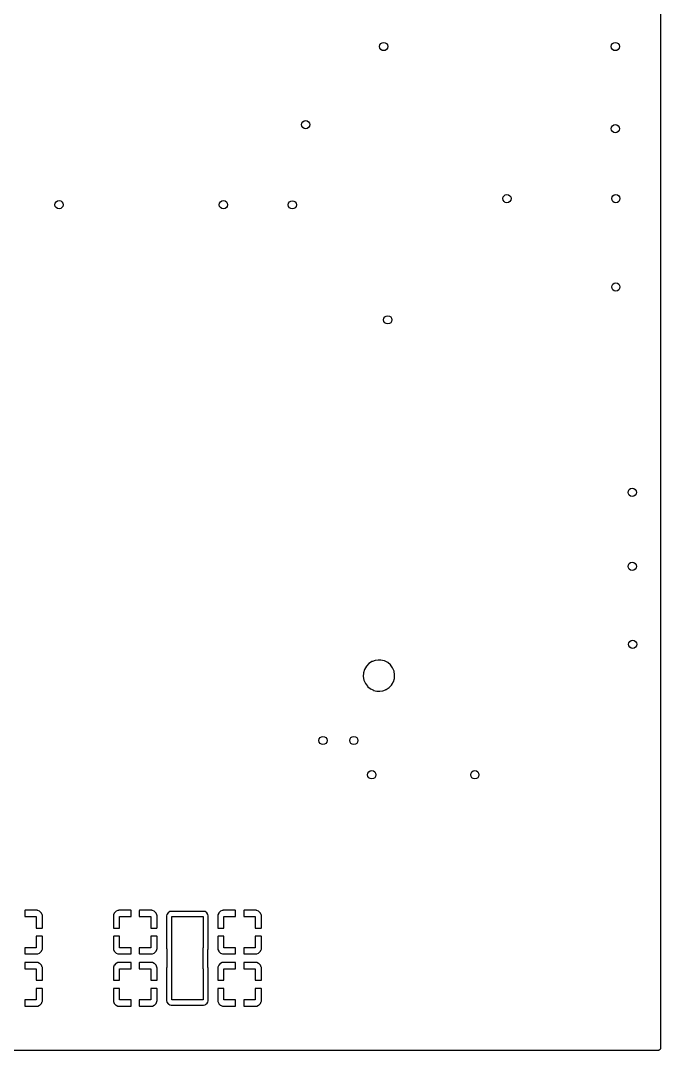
# Model space of a CAD drawing. Extents: x 0.02 to 3.98, y 0.02 to 3.98.
# Drawn here: x 2.752 to 3.978, y 0.022 to 1.995 of the extents above; entities that cross this region are included whole.
import ezdxf

# ---------------------------------------------------------------- set-up
doc = ezdxf.new("R2010")
doc.units = 0
doc.header["$MEASUREMENT"] = 0
doc.layers.add('BLACK', color=7, linetype='CONTINUOUS')

msp = doc.modelspace()

# ---------------------------------------------------------------- linework, layer by layer
at = {"layer": 'BLACK', "linetype": 'CONTINUOUS'}
for p, q in [((3.97817, 3.97427), (3.97817, 0.025728)), ((3.43706, 0.769862), (3.43188, 0.769259)), ((3.44208, 0.769862), (3.43706, 0.769862)), ((3.44214, 0.769859), (3.44208, 0.769862)), ((3.44234, 0.769846), (3.44214, 0.769859)), ((3.44214, 0.769859), (3.44214, 0.769859)), ((3.44252, 0.769835), (3.44234, 0.769846)), ((3.44234, 0.769846), (3.44234, 0.769846)), ((3.44268, 0.769794), (3.44252, 0.769835)), ((3.44906, 0.768234), (3.44268, 0.769794)), ((3.44268, 0.769794), (3.44268, 0.769794)), ((3.41123, 0.751989), (3.40921, 0.745324)), ((3.4128, 0.754688), (3.41123, 0.751989)), ((3.41461, 0.757814), (3.4128, 0.754688)), ((3.41473, 0.75801), (3.41461, 0.757814)), ((3.41461, 0.757814), (3.41461, 0.757814)), ((3.41951, 0.763065), (3.41473, 0.75801)), ((3.42264, 0.765116), (3.41951, 0.763065)), ((3.42515, 0.766759), (3.42264, 0.765116)), ((3.42534, 0.766883), (3.42515, 0.766759)), ((3.42515, 0.766759), (3.42515, 0.766759)), ((3.42612, 0.767166), (3.42534, 0.766883)), ((3.43167, 0.769182), (3.42612, 0.767166)), ((3.43188, 0.769259), (3.43167, 0.769182)), ((3.43167, 0.769182), (3.43167, 0.769182)), ((3.44928, 0.76818), (3.44906, 0.768234)), ((3.44906, 0.768234), (3.44906, 0.768234)), ((3.44948, 0.768077), (3.44928, 0.76818)), ((3.45182, 0.766883), (3.44948, 0.768077)), ((3.44948, 0.768077), (3.44948, 0.768077)), ((3.45548, 0.765013), (3.45182, 0.766883)), ((3.45565, 0.764866), (3.45548, 0.765013)), ((3.46062, 0.760651), (3.45565, 0.764866)), ((3.45565, 0.764866), (3.45565, 0.764866)), ((3.46079, 0.760505), (3.46062, 0.760651)), ((3.46062, 0.760651), (3.46062, 0.760651)), ((3.46492, 0.754896), (3.46079, 0.760505)), ((3.46764, 0.748489), (3.46492, 0.754896)), ((3.40921, 0.745324), (3.40878, 0.738374)), ((3.40878, 0.738374), (3.40996, 0.731511)), ((3.40996, 0.731511), (3.41268, 0.725104)), ((3.46637, 0.728011), (3.46839, 0.734676)), ((3.46882, 0.741626), (3.46764, 0.748489)), ((3.46839, 0.734676), (3.46882, 0.741626)), ((3.41268, 0.725104), (3.41681, 0.719495)), ((3.41681, 0.719495), (3.41698, 0.719349)), ((3.41698, 0.719349), (3.41698, 0.719349)), ((3.41698, 0.719349), (3.42191, 0.715164)), ((3.42191, 0.715164), (3.42212, 0.714987)), ((3.42212, 0.714987), (3.42433, 0.713857)), ((3.42433, 0.713857), (3.42812, 0.711923)), ((3.42812, 0.711923), (3.42812, 0.711923)), ((3.42812, 0.711923), (3.42832, 0.71182)), ((3.42832, 0.71182), (3.42854, 0.711766)), ((3.42854, 0.711766), (3.42854, 0.711766)), ((3.42854, 0.711766), (3.43492, 0.710206)), ((3.44054, 0.710138), (3.44572, 0.710741)), ((3.44572, 0.710741), (3.44593, 0.710818)), ((3.44593, 0.710818), (3.45148, 0.712834)), ((3.44593, 0.710818), (3.44593, 0.710818)), ((3.45148, 0.712834), (3.45226, 0.713117)), ((3.45226, 0.713117), (3.45245, 0.713241)), ((3.45245, 0.713241), (3.4567, 0.716024)), ((3.45245, 0.713241), (3.45245, 0.713241)), ((3.4567, 0.716024), (3.45809, 0.716935)), ((3.45809, 0.716935), (3.46287, 0.72199)), ((3.46287, 0.72199), (3.46468, 0.725104)), ((3.46468, 0.725104), (3.46626, 0.727816)), ((3.46626, 0.727816), (3.46637, 0.728011)), ((3.46626, 0.727816), (3.46626, 0.727816)), ((3.43492, 0.710206), (3.43492, 0.710206)), ((3.43492, 0.710206), (3.43508, 0.710165)), ((3.43508, 0.710165), (3.43526, 0.710154)), ((3.43526, 0.710154), (3.43526, 0.710154)), ((3.43526, 0.710154), (3.43546, 0.710141)), ((3.43546, 0.710141), (3.43546, 0.710141)), ((3.43546, 0.710141), (3.43552, 0.710138)), ((3.43552, 0.710138), (3.44054, 0.710138)), ((2.75996, 0.290074), (2.75984, 0.289912)), ((2.75984, 0.289912), (2.75984, 0.278425)), ((2.75984, 0.278425), (2.78197, 0.278425)), ((2.76046, 0.290236), (2.75996, 0.290074)), ((2.78361, 0.290236), (2.76046, 0.290236)), ((2.78197, 0.278425), (2.78197, 0.256299)), ((2.78384, 0.290223), (2.78361, 0.290236)), ((2.78444, 0.290152), (2.78384, 0.290223)), ((2.785, 0.29), (2.78444, 0.290152)), ((2.78843, 0.288485), (2.785, 0.29)), ((2.78901, 0.288085), (2.78843, 0.288485)), ((2.79162, 0.285485), (2.78901, 0.288085)), ((2.79202, 0.284902), (2.79162, 0.285485)), ((2.79354, 0.281477), (2.79202, 0.284902)), ((2.79369, 0.280919), (2.79354, 0.281477)), ((2.79377, 0.280295), (2.79369, 0.280919)), ((2.79378, 0.280065), (2.79377, 0.280295)), ((2.79378, 0.256624), (2.79378, 0.280065)), ((2.92986, 0.280292), (2.92984, 0.280067)), ((2.92984, 0.280067), (2.92984, 0.256917)), ((2.92993, 0.280898), (2.92986, 0.280292)), ((2.93008, 0.281457), (2.92993, 0.280898)), ((2.93159, 0.284885), (2.93008, 0.281457)), ((2.93199, 0.285468), (2.93159, 0.284885)), ((2.93459, 0.288073), (2.93199, 0.285468)), ((2.93518, 0.288474), (2.93459, 0.288073)), ((2.9386, 0.289995), (2.93518, 0.288474)), ((2.93916, 0.290148), (2.9386, 0.289995)), ((2.93978, 0.290223), (2.93916, 0.290148)), ((2.94001, 0.290236), (2.93978, 0.290223)), ((2.96345, 0.290236), (2.94001, 0.290236)), ((2.94165, 0.256299), (2.94165, 0.278425)), ((2.94165, 0.278425), (2.96378, 0.278425)), ((2.96362, 0.290118), (2.96345, 0.290236)), ((2.96378, 0.289619), (2.96362, 0.290118)), ((2.96378, 0.278425), (2.96378, 0.289619)), ((2.97965, 0.290074), (2.97953, 0.289912)), ((2.97953, 0.289912), (2.97953, 0.278425)), ((2.97953, 0.278425), (3.00165, 0.278425)), ((2.98014, 0.290236), (2.97965, 0.290074)), ((3.0033, 0.290236), (2.98014, 0.290236)), ((3.00165, 0.278425), (3.00165, 0.256299)), ((3.00352, 0.290223), (3.0033, 0.290236)), ((3.00413, 0.290152), (3.00352, 0.290223)), ((3.00469, 0.29), (3.00413, 0.290152)), ((3.00811, 0.288485), (3.00469, 0.29)), ((3.0087, 0.288085), (3.00811, 0.288485)), ((3.0113, 0.285485), (3.0087, 0.288085)), ((3.0117, 0.284902), (3.0113, 0.285485)), ((3.01322, 0.281477), (3.0117, 0.284902)), ((3.01338, 0.280919), (3.01322, 0.281477)), ((3.01345, 0.280295), (3.01338, 0.280919)), ((3.01346, 0.280065), (3.01345, 0.280295)), ((3.01346, 0.256624), (3.01346, 0.280065)), ((3.03236, 0.282273), (3.03179, 0.279397)), ((3.03179, 0.279397), (3.03179, 0.217454)), ((3.03454, 0.285535), (3.03236, 0.282273)), ((3.03781, 0.287715), (3.03454, 0.285535)), ((3.04068, 0.288287), (3.03781, 0.287715)), ((3.10262, 0.288287), (3.04068, 0.288287)), ((3.04165, 0.218425), (3.04165, 0.278425)), ((3.04165, 0.278425), (3.10165, 0.278425)), ((3.10165, 0.278425), (3.10165, 0.218425)), ((3.1055, 0.287715), (3.10262, 0.288287)), ((3.10876, 0.285535), (3.1055, 0.287715)), ((3.11094, 0.282273), (3.10876, 0.285535)), ((3.11152, 0.279397), (3.11094, 0.282273)), ((3.11152, 0.217454), (3.11152, 0.279397)), ((3.12986, 0.280292), (3.12984, 0.280067)), ((3.12984, 0.280067), (3.12984, 0.256917)), ((3.12993, 0.280898), (3.12986, 0.280292)), ((3.13008, 0.281457), (3.12993, 0.280898)), ((3.13159, 0.284885), (3.13008, 0.281457)), ((3.13199, 0.285468), (3.13159, 0.284885)), ((3.13459, 0.288073), (3.13199, 0.285468)), ((3.13518, 0.288474), (3.13459, 0.288073)), ((3.1386, 0.289995), (3.13518, 0.288474)), ((3.13916, 0.290148), (3.1386, 0.289995)), ((3.13978, 0.290223), (3.13916, 0.290148)), ((3.14001, 0.290236), (3.13978, 0.290223)), ((3.16345, 0.290236), (3.14001, 0.290236)), ((3.14165, 0.256299), (3.14165, 0.278425)), ((3.14165, 0.278425), (3.16378, 0.278425)), ((3.16362, 0.290118), (3.16345, 0.290236)), ((3.16378, 0.289619), (3.16362, 0.290118)), ((3.16378, 0.278425), (3.16378, 0.289619)), ((3.17965, 0.290074), (3.17953, 0.289912)), ((3.17953, 0.289912), (3.17953, 0.278425)), ((3.17953, 0.278425), (3.20165, 0.278425)), ((3.18014, 0.290236), (3.17965, 0.290074)), ((3.2033, 0.290236), (3.18014, 0.290236)), ((3.20165, 0.278425), (3.20165, 0.256299)), ((3.20352, 0.290223), (3.2033, 0.290236)), ((3.20413, 0.290152), (3.20352, 0.290223)), ((3.20469, 0.29), (3.20413, 0.290152)), ((3.20811, 0.288485), (3.20469, 0.29)), ((3.2087, 0.288085), (3.20811, 0.288485)), ((3.2113, 0.285485), (3.2087, 0.288085)), ((3.2117, 0.284902), (3.2113, 0.285485)), ((3.21322, 0.281477), (3.2117, 0.284902)), ((3.21338, 0.280919), (3.21322, 0.281477)), ((3.21345, 0.280295), (3.21338, 0.280919)), ((3.21346, 0.280065), (3.21345, 0.280295)), ((3.21346, 0.256624), (3.21346, 0.280065)), ((2.79366, 0.256461), (2.79378, 0.256624)), ((2.92984, 0.256917), (2.93, 0.256417)), ((3.01335, 0.256461), (3.01346, 0.256624)), ((3.12984, 0.256917), (3.13, 0.256417)), ((3.21335, 0.256461), (3.21346, 0.256624)), ((2.78197, 0.256299), (2.79316, 0.256299)), ((2.79345, 0.240551), (2.78197, 0.240551)), ((2.78197, 0.240551), (2.78197, 0.218425)), ((2.79316, 0.256299), (2.79366, 0.256461)), ((2.79362, 0.240433), (2.79345, 0.240551)), ((2.79378, 0.239934), (2.79362, 0.240433)), ((2.79378, 0.216783), (2.79378, 0.239934)), ((2.92996, 0.240389), (2.92984, 0.240227)), ((2.92984, 0.240227), (2.92984, 0.216786)), ((2.93046, 0.240551), (2.92996, 0.240389)), ((2.93, 0.256417), (2.93017, 0.256299)), ((2.93017, 0.256299), (2.94165, 0.256299)), ((2.94165, 0.240551), (2.93046, 0.240551)), ((2.94165, 0.218425), (2.94165, 0.240551)), ((3.00165, 0.256299), (3.01285, 0.256299)), ((3.01314, 0.240551), (3.00165, 0.240551)), ((3.00165, 0.240551), (3.00165, 0.218425)), ((3.01285, 0.256299), (3.01335, 0.256461)), ((3.0133, 0.240433), (3.01314, 0.240551)), ((3.01346, 0.239934), (3.0133, 0.240433)), ((3.01346, 0.216783), (3.01346, 0.239934)), ((3.12996, 0.240389), (3.12984, 0.240227)), ((3.12984, 0.240227), (3.12984, 0.216786)), ((3.13046, 0.240551), (3.12996, 0.240389)), ((3.13, 0.256417), (3.13017, 0.256299)), ((3.13017, 0.256299), (3.14165, 0.256299)), ((3.14165, 0.240551), (3.13046, 0.240551)), ((3.14165, 0.218425), (3.14165, 0.240551)), ((3.20165, 0.256299), (3.21285, 0.256299)), ((3.21314, 0.240551), (3.20165, 0.240551)), ((3.20165, 0.240551), (3.20165, 0.218425)), ((3.21285, 0.256299), (3.21335, 0.256461)), ((3.2133, 0.240433), (3.21314, 0.240551)), ((3.21346, 0.239934), (3.2133, 0.240433)), ((3.21346, 0.216783), (3.21346, 0.239934)), ((2.78197, 0.218425), (2.75984, 0.218425)), ((2.75984, 0.218425), (2.75984, 0.207231)), ((2.96378, 0.218425), (2.94165, 0.218425)), ((2.96378, 0.206939), (2.96378, 0.218425)), ((3.00165, 0.218425), (2.97953, 0.218425)), ((2.97953, 0.218425), (2.97953, 0.207231)), ((3.03179, 0.217454), (3.03209, 0.215952)), ((3.04213, 0.218425), (3.04165, 0.218425)), ((3.04213, 0.178425), (3.04213, 0.218425)), ((3.10165, 0.218425), (3.10118, 0.218425)), ((3.10118, 0.218425), (3.10118, 0.178425)), ((3.11138, 0.216786), (3.11152, 0.217454)), ((3.16378, 0.218425), (3.14165, 0.218425)), ((3.16378, 0.206939), (3.16378, 0.218425)), ((3.20165, 0.218425), (3.17953, 0.218425)), ((3.17953, 0.218425), (3.17953, 0.207231)), ((2.75984, 0.207231), (2.76, 0.206732)), ((2.76, 0.206732), (2.76017, 0.206614)), ((2.76017, 0.206614), (2.78361, 0.206614)), ((2.78361, 0.206614), (2.78384, 0.206628)), ((2.78384, 0.206628), (2.78446, 0.206702)), ((2.78446, 0.206702), (2.78502, 0.206855)), ((2.78502, 0.206855), (2.78845, 0.208377)), ((2.78845, 0.208377), (2.78903, 0.208777)), ((2.78903, 0.208777), (2.79163, 0.211382)), ((2.79163, 0.211382), (2.79203, 0.211966)), ((2.79203, 0.211966), (2.79354, 0.215393)), ((2.79354, 0.215393), (2.7937, 0.215952)), ((2.7937, 0.215952), (2.79377, 0.216558)), ((2.79377, 0.216558), (2.79378, 0.216783)), ((2.92984, 0.216786), (2.92986, 0.216556)), ((2.92986, 0.216556), (2.92993, 0.215931)), ((2.92993, 0.215931), (2.93008, 0.215373)), ((2.93008, 0.215373), (2.93161, 0.211948)), ((2.93161, 0.211948), (2.93201, 0.211365)), ((2.93201, 0.211365), (2.93461, 0.208765)), ((2.93461, 0.208765), (2.93519, 0.208365)), ((2.93519, 0.208365), (2.93862, 0.20685)), ((2.93862, 0.20685), (2.93918, 0.206698)), ((2.93918, 0.206698), (2.93979, 0.206627)), ((2.93979, 0.206627), (2.94001, 0.206614)), ((2.94001, 0.206614), (2.96316, 0.206614)), ((2.96316, 0.206614), (2.96366, 0.206776)), ((2.96366, 0.206776), (2.96378, 0.206939)), ((2.97953, 0.207231), (2.97969, 0.206732)), ((2.97969, 0.206732), (2.97985, 0.206614)), ((2.97985, 0.206614), (3.00329, 0.206614)), ((3.00329, 0.206614), (3.00352, 0.206628)), ((3.00352, 0.206628), (3.00415, 0.206702)), ((3.00415, 0.206702), (3.00471, 0.206855)), ((3.00471, 0.206855), (3.00813, 0.208377)), ((3.00813, 0.208377), (3.00871, 0.208777)), ((3.00871, 0.208777), (3.01131, 0.211382)), ((3.01131, 0.211382), (3.01171, 0.211966)), ((3.01171, 0.211966), (3.01323, 0.215393)), ((3.01323, 0.215393), (3.01338, 0.215952)), ((3.01338, 0.215952), (3.01345, 0.216558)), ((3.01345, 0.216558), (3.01346, 0.216783)), ((3.03209, 0.215952), (3.03219, 0.215455)), ((3.03219, 0.215455), (3.03226, 0.214695)), ((3.03226, 0.214695), (3.03226, 0.182156)), ((3.11104, 0.214695), (3.11112, 0.215455)), ((3.11104, 0.182156), (3.11104, 0.214695)), ((3.11112, 0.215455), (3.11122, 0.215952)), ((3.11122, 0.215952), (3.11138, 0.216786)), ((3.12984, 0.216786), (3.12986, 0.216556)), ((3.12986, 0.216556), (3.12993, 0.215931)), ((3.12993, 0.215931), (3.13008, 0.215373)), ((3.13008, 0.215373), (3.13161, 0.211948)), ((3.13161, 0.211948), (3.13201, 0.211365)), ((3.13201, 0.211365), (3.13461, 0.208765)), ((3.13461, 0.208765), (3.13519, 0.208365)), ((3.13519, 0.208365), (3.13862, 0.20685)), ((3.13862, 0.20685), (3.13918, 0.206698)), ((3.13918, 0.206698), (3.13979, 0.206627)), ((3.13979, 0.206627), (3.14001, 0.206614)), ((3.14001, 0.206614), (3.16316, 0.206614)), ((3.16316, 0.206614), (3.16366, 0.206776)), ((3.16366, 0.206776), (3.16378, 0.206939)), ((3.17953, 0.207231), (3.17969, 0.206732)), ((3.17969, 0.206732), (3.17985, 0.206614)), ((3.17985, 0.206614), (3.20329, 0.206614)), ((3.20329, 0.206614), (3.20352, 0.206628)), ((3.20352, 0.206628), (3.20415, 0.206702)), ((3.20415, 0.206702), (3.20471, 0.206855)), ((3.20471, 0.206855), (3.20813, 0.208377)), ((3.20813, 0.208377), (3.20871, 0.208777)), ((3.20871, 0.208777), (3.21131, 0.211382)), ((3.21131, 0.211382), (3.21171, 0.211966)), ((3.21171, 0.211966), (3.21323, 0.215393)), ((3.21323, 0.215393), (3.21338, 0.215952)), ((3.21338, 0.215952), (3.21345, 0.216558)), ((3.21345, 0.216558), (3.21346, 0.216783)), ((2.75996, 0.190074), (2.75984, 0.189912)), ((2.75984, 0.189912), (2.75984, 0.178425)), ((2.75984, 0.178425), (2.78197, 0.178425)), ((2.76046, 0.190236), (2.75996, 0.190074)), ((2.78361, 0.190236), (2.76046, 0.190236)), ((2.78197, 0.178425), (2.78197, 0.156299)), ((2.78384, 0.190223), (2.78361, 0.190236)), ((2.78444, 0.190152), (2.78384, 0.190223)), ((2.785, 0.19), (2.78444, 0.190152)), ((2.78843, 0.188485), (2.785, 0.19)), ((2.78901, 0.188085), (2.78843, 0.188485)), ((2.79162, 0.185485), (2.78901, 0.188085)), ((2.79202, 0.184902), (2.79162, 0.185485)), ((2.79354, 0.181477), (2.79202, 0.184902)), ((2.79369, 0.180919), (2.79354, 0.181477)), ((2.79377, 0.180295), (2.79369, 0.180919)), ((2.79378, 0.180065), (2.79377, 0.180295)), ((2.79378, 0.156624), (2.79378, 0.180065)), ((2.92986, 0.180292), (2.92984, 0.180067)), ((2.92984, 0.180067), (2.92984, 0.156917)), ((2.92993, 0.180898), (2.92986, 0.180292)), ((2.93008, 0.181457), (2.92993, 0.180898)), ((2.93159, 0.184885), (2.93008, 0.181457)), ((2.93199, 0.185468), (2.93159, 0.184885)), ((2.93459, 0.188073), (2.93199, 0.185468)), ((2.93518, 0.188474), (2.93459, 0.188073)), ((2.9386, 0.189995), (2.93518, 0.188474)), ((2.93916, 0.190148), (2.9386, 0.189995)), ((2.93978, 0.190223), (2.93916, 0.190148)), ((2.94001, 0.190236), (2.93978, 0.190223)), ((2.96345, 0.190236), (2.94001, 0.190236)), ((2.94165, 0.156299), (2.94165, 0.178425)), ((2.94165, 0.178425), (2.96378, 0.178425)), ((2.96362, 0.190118), (2.96345, 0.190236)), ((2.96378, 0.189619), (2.96362, 0.190118)), ((2.96378, 0.178425), (2.96378, 0.189619)), ((2.97965, 0.190074), (2.97953, 0.189912)), ((2.97953, 0.189912), (2.97953, 0.178425)), ((2.97953, 0.178425), (3.00165, 0.178425)), ((2.98014, 0.190236), (2.97965, 0.190074)), ((3.0033, 0.190236), (2.98014, 0.190236)), ((3.00165, 0.178425), (3.00165, 0.156299)), ((3.00352, 0.190223), (3.0033, 0.190236)), ((3.00413, 0.190152), (3.00352, 0.190223)), ((3.00469, 0.19), (3.00413, 0.190152)), ((3.00811, 0.188485), (3.00469, 0.19)), ((3.0087, 0.188085), (3.00811, 0.188485)), ((3.0113, 0.185485), (3.0087, 0.188085)), ((3.0117, 0.184902), (3.0113, 0.185485)), ((3.01322, 0.181477), (3.0117, 0.184902)), ((3.01338, 0.180919), (3.01322, 0.181477)), ((3.01345, 0.180295), (3.01338, 0.180919)), ((3.01346, 0.180065), (3.01345, 0.180295)), ((3.01346, 0.156624), (3.01346, 0.180065)), ((3.03219, 0.181395), (3.03179, 0.179397)), ((3.03179, 0.179397), (3.03179, 0.117454)), ((3.03226, 0.182156), (3.03219, 0.181395)), ((3.04165, 0.118425), (3.04165, 0.178425)), ((3.04165, 0.178425), (3.04213, 0.178425)), ((3.10118, 0.178425), (3.10165, 0.178425)), ((3.10165, 0.178425), (3.10165, 0.118425)), ((3.11112, 0.181395), (3.11104, 0.182156)), ((3.11152, 0.179397), (3.11112, 0.181395)), ((3.11152, 0.117454), (3.11152, 0.179397)), ((3.12986, 0.180292), (3.12984, 0.180067)), ((3.12984, 0.180067), (3.12984, 0.156917)), ((3.12993, 0.180898), (3.12986, 0.180292)), ((3.13008, 0.181457), (3.12993, 0.180898)), ((3.13159, 0.184885), (3.13008, 0.181457)), ((3.13199, 0.185468), (3.13159, 0.184885)), ((3.13459, 0.188073), (3.13199, 0.185468)), ((3.13518, 0.188474), (3.13459, 0.188073)), ((3.1386, 0.189995), (3.13518, 0.188474)), ((3.13916, 0.190148), (3.1386, 0.189995)), ((3.13978, 0.190223), (3.13916, 0.190148)), ((3.14001, 0.190236), (3.13978, 0.190223)), ((3.16345, 0.190236), (3.14001, 0.190236)), ((3.14165, 0.156299), (3.14165, 0.178425)), ((3.14165, 0.178425), (3.16378, 0.178425)), ((3.16362, 0.190118), (3.16345, 0.190236)), ((3.16378, 0.189619), (3.16362, 0.190118)), ((3.16378, 0.178425), (3.16378, 0.189619)), ((3.17965, 0.190074), (3.17953, 0.189912)), ((3.17953, 0.189912), (3.17953, 0.178425)), ((3.17953, 0.178425), (3.20165, 0.178425)), ((3.18014, 0.190236), (3.17965, 0.190074)), ((3.2033, 0.190236), (3.18014, 0.190236)), ((3.20165, 0.178425), (3.20165, 0.156299)), ((3.20352, 0.190223), (3.2033, 0.190236)), ((3.20413, 0.190152), (3.20352, 0.190223)), ((3.20469, 0.19), (3.20413, 0.190152)), ((3.20811, 0.188485), (3.20469, 0.19)), ((3.2087, 0.188085), (3.20811, 0.188485)), ((3.2113, 0.185485), (3.2087, 0.188085)), ((3.2117, 0.184902), (3.2113, 0.185485)), ((3.21322, 0.181477), (3.2117, 0.184902)), ((3.21338, 0.180919), (3.21322, 0.181477)), ((3.21345, 0.180295), (3.21338, 0.180919)), ((3.21346, 0.180065), (3.21345, 0.180295)), ((3.21346, 0.156624), (3.21346, 0.180065)), ((2.78197, 0.156299), (2.79316, 0.156299)), ((2.79345, 0.140551), (2.78197, 0.140551)), ((2.78197, 0.140551), (2.78197, 0.118425)), ((2.79316, 0.156299), (2.79366, 0.156461)), ((2.79362, 0.140433), (2.79345, 0.140551)), ((2.79378, 0.139934), (2.79362, 0.140433)), ((2.79366, 0.156461), (2.79378, 0.156624)), ((2.79378, 0.116783), (2.79378, 0.139934)), ((2.92984, 0.156917), (2.93, 0.156417)), ((2.92996, 0.140389), (2.92984, 0.140227)), ((2.92984, 0.140227), (2.92984, 0.116786)), ((2.93046, 0.140551), (2.92996, 0.140389)), ((2.93, 0.156417), (2.93017, 0.156299)), ((2.93017, 0.156299), (2.94165, 0.156299)), ((2.94165, 0.140551), (2.93046, 0.140551)), ((2.94165, 0.118425), (2.94165, 0.140551)), ((3.00165, 0.156299), (3.01285, 0.156299)), ((3.01314, 0.140551), (3.00165, 0.140551)), ((3.00165, 0.140551), (3.00165, 0.118425)), ((3.01285, 0.156299), (3.01335, 0.156461)), ((3.0133, 0.140433), (3.01314, 0.140551)), ((3.01346, 0.139934), (3.0133, 0.140433)), ((3.01335, 0.156461), (3.01346, 0.156624)), ((3.01346, 0.116783), (3.01346, 0.139934)), ((3.12984, 0.156917), (3.13, 0.156417)), ((3.12996, 0.140389), (3.12984, 0.140227)), ((3.12984, 0.140227), (3.12984, 0.116786)), ((3.13046, 0.140551), (3.12996, 0.140389)), ((3.13, 0.156417), (3.13017, 0.156299)), ((3.13017, 0.156299), (3.14165, 0.156299)), ((3.14165, 0.140551), (3.13046, 0.140551)), ((3.14165, 0.118425), (3.14165, 0.140551)), ((3.20165, 0.156299), (3.21285, 0.156299)), ((3.21314, 0.140551), (3.20165, 0.140551)), ((3.20165, 0.140551), (3.20165, 0.118425)), ((3.21285, 0.156299), (3.21335, 0.156461)), ((3.2133, 0.140433), (3.21314, 0.140551)), ((3.21346, 0.139934), (3.2133, 0.140433)), ((3.21335, 0.156461), (3.21346, 0.156624)), ((3.21346, 0.116783), (3.21346, 0.139934)), ((2.78197, 0.118425), (2.75984, 0.118425)), ((2.75984, 0.118425), (2.75984, 0.107231)), ((2.96378, 0.118425), (2.94165, 0.118425)), ((2.96378, 0.106939), (2.96378, 0.118425)), ((3.00165, 0.118425), (2.97953, 0.118425)), ((2.97953, 0.118425), (2.97953, 0.107231)), ((3.10165, 0.118425), (3.04165, 0.118425)), ((3.16378, 0.118425), (3.14165, 0.118425)), ((3.16378, 0.106939), (3.16378, 0.118425)), ((3.20165, 0.118425), (3.17953, 0.118425)), ((3.17953, 0.118425), (3.17953, 0.107231)), ((2.75984, 0.107231), (2.76, 0.106732)), ((2.76, 0.106732), (2.76017, 0.106614)), ((2.76017, 0.106614), (2.78361, 0.106614)), ((2.78361, 0.106614), (2.78384, 0.106628)), ((2.78384, 0.106628), (2.78446, 0.106702)), ((2.78446, 0.106702), (2.78502, 0.106855)), ((2.78502, 0.106855), (2.78845, 0.108377)), ((2.78845, 0.108377), (2.78903, 0.108777)), ((2.78903, 0.108777), (2.79163, 0.111382)), ((2.79163, 0.111382), (2.79203, 0.111966)), ((2.79203, 0.111966), (2.79354, 0.115393)), ((2.79354, 0.115393), (2.7937, 0.115952)), ((2.7937, 0.115952), (2.79377, 0.116558)), ((2.79377, 0.116558), (2.79378, 0.116783)), ((2.92984, 0.116786), (2.92986, 0.116556)), ((2.92986, 0.116556), (2.92993, 0.115931)), ((2.92993, 0.115931), (2.93008, 0.115373)), ((2.93008, 0.115373), (2.93161, 0.111948)), ((2.93161, 0.111948), (2.93201, 0.111365)), ((2.93201, 0.111365), (2.93461, 0.108765)), ((2.93461, 0.108765), (2.93519, 0.108365)), ((2.93519, 0.108365), (2.93862, 0.10685)), ((2.93862, 0.10685), (2.93918, 0.106698)), ((2.93918, 0.106698), (2.93979, 0.106627)), ((2.93979, 0.106627), (2.94001, 0.106614)), ((2.94001, 0.106614), (2.96316, 0.106614)), ((2.96316, 0.106614), (2.96366, 0.106776)), ((2.96366, 0.106776), (2.96378, 0.106939)), ((2.97953, 0.107231), (2.97969, 0.106732)), ((2.97969, 0.106732), (2.97985, 0.106614)), ((2.97985, 0.106614), (3.00329, 0.106614)), ((3.00329, 0.106614), (3.00352, 0.106628)), ((3.00352, 0.106628), (3.00415, 0.106702)), ((3.00415, 0.106702), (3.00471, 0.106855)), ((3.00471, 0.106855), (3.00813, 0.108377)), ((3.00813, 0.108377), (3.00871, 0.108777)), ((3.00871, 0.108777), (3.01131, 0.111382)), ((3.01131, 0.111382), (3.01171, 0.111966)), ((3.01171, 0.111966), (3.01323, 0.115393)), ((3.01323, 0.115393), (3.01338, 0.115952)), ((3.01338, 0.115952), (3.01345, 0.116558)), ((3.01345, 0.116558), (3.01346, 0.116783)), ((3.03179, 0.117454), (3.03236, 0.114577)), ((3.03236, 0.114577), (3.03454, 0.111315)), ((3.03454, 0.111315), (3.03486, 0.111102)), ((3.03486, 0.111102), (3.03616, 0.110237)), ((3.03616, 0.110237), (3.03781, 0.109135)), ((3.03781, 0.109135), (3.04068, 0.108563)), ((3.04068, 0.108563), (3.10262, 0.108563)), ((3.10262, 0.108563), (3.1055, 0.109135)), ((3.1055, 0.109135), (3.10715, 0.110237)), ((3.10715, 0.110237), (3.10844, 0.111102)), ((3.10844, 0.111102), (3.10876, 0.111315)), ((3.10876, 0.111315), (3.11094, 0.114577)), ((3.11094, 0.114577), (3.11138, 0.116786)), ((3.11138, 0.116786), (3.11152, 0.117454)), ((3.12984, 0.116786), (3.12986, 0.116556)), ((3.12986, 0.116556), (3.12993, 0.115931)), ((3.12993, 0.115931), (3.13008, 0.115373)), ((3.13008, 0.115373), (3.13161, 0.111948)), ((3.13161, 0.111948), (3.13201, 0.111365)), ((3.13201, 0.111365), (3.13461, 0.108765)), ((3.13461, 0.108765), (3.13519, 0.108365)), ((3.13519, 0.108365), (3.13862, 0.10685)), ((3.13862, 0.10685), (3.13918, 0.106698)), ((3.13918, 0.106698), (3.13979, 0.106627)), ((3.13979, 0.106627), (3.14001, 0.106614)), ((3.14001, 0.106614), (3.16316, 0.106614)), ((3.16316, 0.106614), (3.16366, 0.106776)), ((3.16366, 0.106776), (3.16378, 0.106939)), ((3.17953, 0.107231), (3.17969, 0.106732)), ((3.17969, 0.106732), (3.17985, 0.106614)), ((3.17985, 0.106614), (3.20329, 0.106614)), ((3.20329, 0.106614), (3.20352, 0.106628)), ((3.20352, 0.106628), (3.20415, 0.106702)), ((3.20415, 0.106702), (3.20471, 0.106855)), ((3.20471, 0.106855), (3.20813, 0.108377)), ((3.20813, 0.108377), (3.20871, 0.108777)), ((3.20871, 0.108777), (3.21131, 0.111382)), ((3.21131, 0.111382), (3.21171, 0.111966)), ((3.21171, 0.111966), (3.21323, 0.115393)), ((3.21323, 0.115393), (3.21338, 0.115952)), ((3.21338, 0.115952), (3.21345, 0.116558)), ((3.21345, 0.116558), (3.21346, 0.116783)), ((3.97427, 0.021831), (0.025728, 0.021831)), ((3.97548, 0.022021), (3.97427, 0.021831)), ((3.97742, 0.023437), (3.97548, 0.022021)), ((3.97817, 0.025728), (3.97742, 0.023437))]:
    msp.add_line(p, q, dxfattribs=at)
at = {"layer": 'BLACK'}
for centre in [(3.4478, 1.94543), (3.89169, 1.94543), (3.29819, 1.79583), (3.89169, 1.78795), (3.68402, 1.65409), (3.89268, 1.65409), (2.82575, 1.64228), (3.14071, 1.64228), (3.27283, 1.64213), (3.89268, 1.4848), (3.45567, 1.42181), (3.92417, 1.0911), (3.92417, 0.94937), (3.925, 0.8), (3.3315, 0.615748), (3.39055, 0.615748), (3.425, 0.55), (3.62252, 0.55)]:
    msp.add_circle(centre, 0.007874, dxfattribs=at)

doc.saveas('drawing.dxf')
